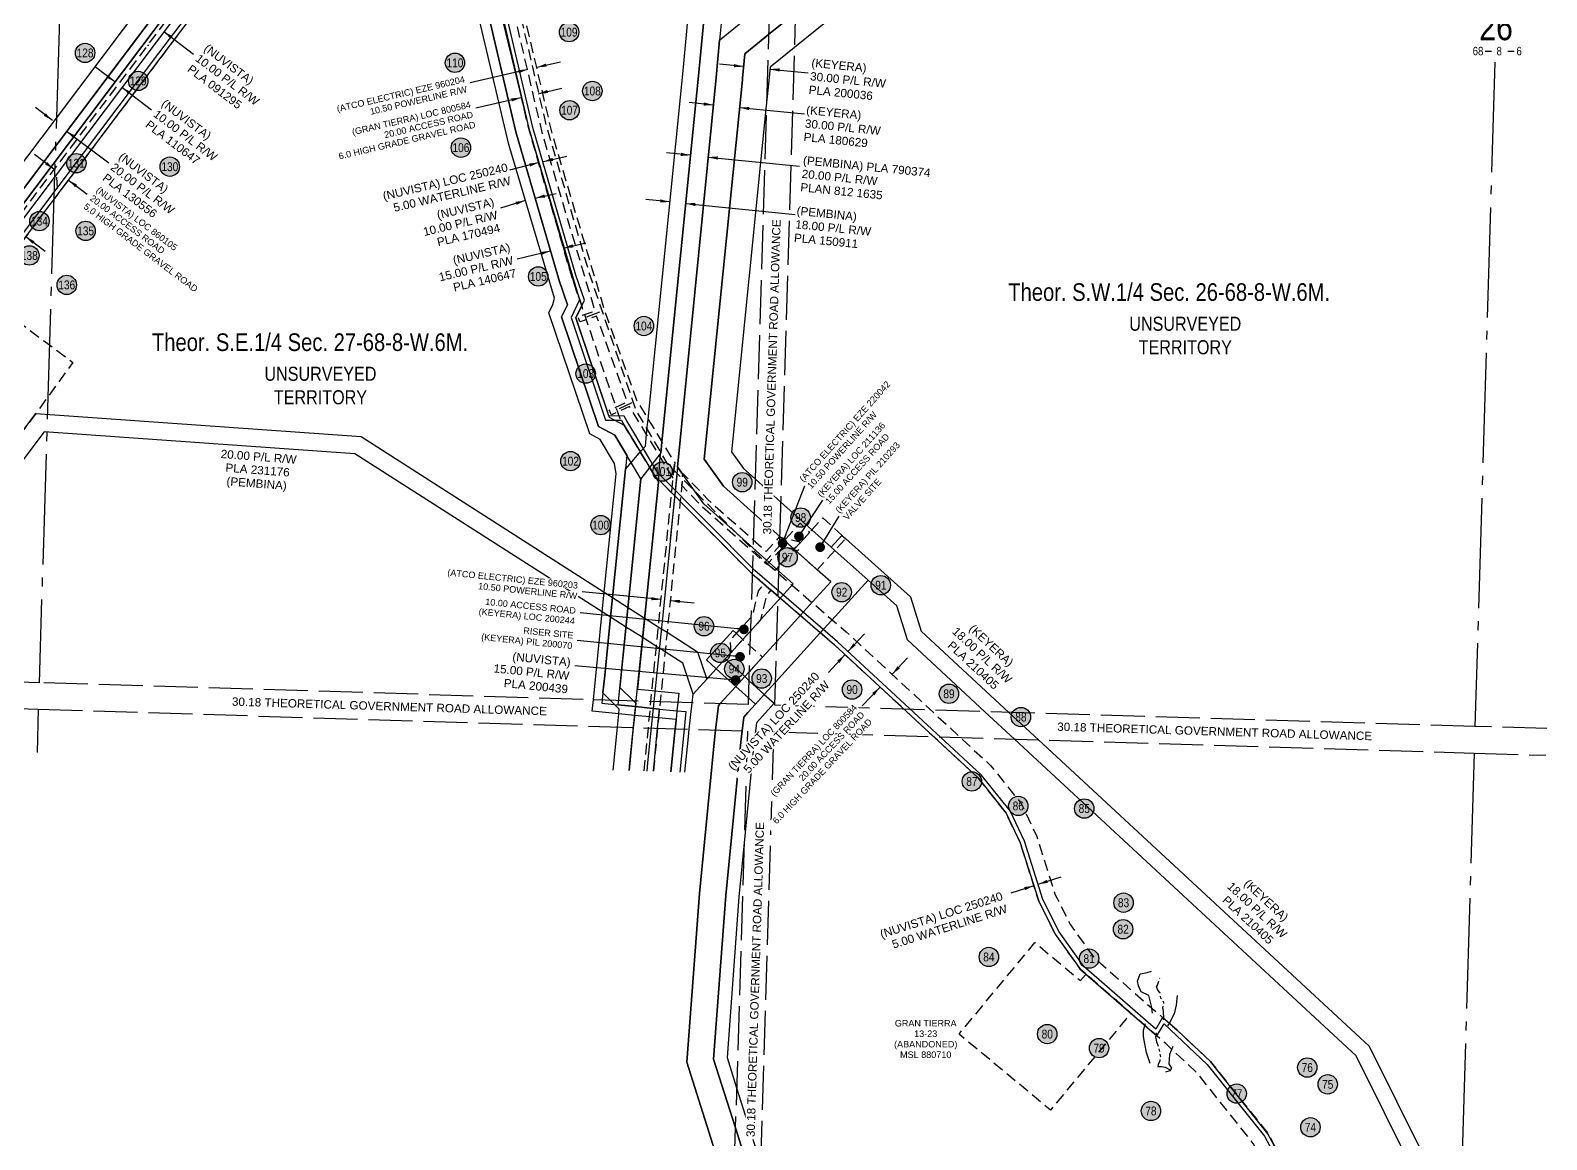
# Model space of a CAD drawing. Extents: x 360027 to 374524, y 6081760 to 6090901.
# Drawn here: x 363315 to 365036, y 6086226 to 6087485 of the extents above; entities that cross this region are included whole.
import ezdxf
from ezdxf.enums import TextEntityAlignment as Align

# ---------------------------------------------------------------- set-up
doc = ezdxf.new("R2010")
doc.units = 0
doc.header["$LTSCALE"] = 5
for name, pattern in [('foc-ACCESSROAD', [3.75, 2.5, -1.25]), ('foc-FLOWLINE', [3.75, 2.5, -1.25]), ('foc-QUARTERLINE', [33, 25, -3, 2, -3]), ('foc-TOPO-ephemeral', [6.25, 3.125, -0.625, 0.625, -0.625, 0.625, -0.625]), ('foc-UNSURVEYED', [12.5, 10, -2.5])]:
    doc.linetypes.add(name, pattern=pattern)
for name, color, linetype in [('10', 1, 'Continuous'), ('9', 3, 'Continuous'), ('AS-UNDERLAY-H', 141, 'Continuous'), ('C-AR', 13, 'foc-ACCESSROAD'), ('C-EZE', 13, 'foc-FLOWLINE'), ('C-RW', 13, 'Continuous'), ('C-SYMBOL', 7, 'Continuous'), ('C-WS', 13, 'foc-ACCESSROAD'), ('CG-NOTES', 7, 'Continuous'), ('CORRIDOR-ID', 7, 'Continuous'), ('L-QSEC', 8, 'foc-QUARTERLINE'), ('L-SECLBL', 7, 'Continuous'), ('L-UNS-T', 3, 'Continuous'), ('L-USEC', 7, 'foc-UNSURVEYED'), ('P-PROPOSED', 10, 'Continuous'), ('POWERLINE', 10, 'POWER1'), ('T-DRAW', 143, 'foc-TOPO-ephemeral'), ('T-SLOPE', 48, 'Continuous'), ('TOPO', 63, 'Continuous')]:
    doc.layers.add(name, color=color, linetype=linetype)
for name, color, linetype, lineweight in [('C-AR-T', 13, 'Continuous', 9), ('C-RW-T', 13, 'Continuous', 9), ('C-WS-T', 13, 'Continuous', 9)]:
    doc.layers.add(name, color=color, linetype=linetype, lineweight=lineweight)
doc.styles.add('175L', font='ARIALN.TTF', dxfattribs={"height": 20})
doc.styles.add('80L', font='ARIALN.TTF', dxfattribs={"height": 10})
doc.styles.add('A60', font='arial.ttf', dxfattribs={"height": 7.35})
doc.styles.add('A80', font='arial.ttf', dxfattribs={"height": 9.5})
doc.styles.add('Linetype', font='ARIALN.TTF')
doc.styles.add('SIMPLEX', font='ARIALN.TTF')
doc.styles.get("Standard").update_dxf_attribs({"font": 'ARIALN.TTF'})
doc.linetypes.add('POWER1', pattern='A,1.25,["P",Linetype,S=0.15,R=0,X=0.15,Y=-0.075],-0.4', length=1.65)
doc.dimstyles.get("Standard").update_dxf_attribs({"dimtxt": 0.18, "dimasz": 0.18, "dimexe": 0.18, "dimexo": 0.0625, "dimgap": 0.09, "dimtad": 0, "dimtih": 1, "dimtoh": 1, "dimdec": 4, "dimzin": 0, "dimdsep": 46, "dimtxsty": 'Standard', "dimcen": 0.09, "dimadec": 0, "dimazin": 0, "dimtfac": 1, "dimtdec": 4, "dimtofl": 0, "dimtmove": 0, "dimatfit": 3, "dimfxl": 1, "dimtolj": 1, "dimtzin": 0, "dimarcsym": 0})

# ---------------------------------------------------------------- blocks, each defined once
blk = doc.blocks.new('L-SECLBL')
at = {"layer": '9', "color": 7}
for p, q in [((-5.1, -27.8), (-12.3, -27.8)), ((20.7, -27.8), (13.5, -27.8))]:
    blk.add_line(p, q, dxfattribs=at)
at = {"layer": '10', "color": 2, "style": 'SIMPLEX'}
blk.add_attdef('SEC', text='', height=30, dxfattribs=at).set_placement((0, 0), align=Align.MIDDLE)
at = {"layer": '10', "color": 5, "style": '80L'}
blk.add_attdef('TWP', text='', height=9.5, dxfattribs=at).set_placement((-14.4, -27.4), align=Align.MIDDLE_RIGHT)
blk.add_attdef('RGE', text='', height=9.5, dxfattribs=at).set_placement((3.6, -27.4), align=Align.MIDDLE_CENTER)
blk.add_attdef('MER', text='', height=9.5, dxfattribs=at).set_placement((23.2, -27.4), align=Align.MIDDLE_LEFT)
blk = doc.blocks.new('*U418')
at = {"layer": 'AS-UNDERLAY-H'}
h = blk.add_hatch(color=256, dxfattribs=at)
h.dxf.hatch_style = 1
edge = h.paths.add_edge_path()
edge.add_arc((0, 0), 11, 0, 360)
at = {"layer": 'CG-NOTES', "color": 182}
blk.add_circle((0, 0), 11, dxfattribs=at)
at = {"color": 182, "style": '80L'}
blk.add_attdef('#', text='', height=10, dxfattribs=at).set_placement((0, 0), align=Align.MIDDLE_CENTER)

msp = doc.modelspace()

# ---------------------------------------------------------------- linework, layer by layer
at = {"layer": 'C-AR', "flags": 128}
for points in [[(361402.3, 6086870.3), (361321.1, 6086862.4), (361209.9, 6087019), (361219.6, 6087031.3), (361324.9, 6086882.8), (362106, 6086959.4), (362566.5, 6087001.4), (362591.3, 6087003.7), (363135.4, 6087053.4), (363135.4, 6087053.4), (363448.2, 6087468.4), (363448.2, 6087468.4), (363496.4, 6087532.2), (363589.7, 6087655.9), (363589.7, 6087655.9), (363660, 6087747.2), (363714.4, 6087820), (363743.5, 6087862.5), (363752, 6087874.8), (363756.6, 6087881.6), (363766.5, 6087860.7), (363730.7, 6087808.4), (363675.9, 6087735.1), (363605.6, 6087643.8), (363605.6, 6087643.8), (363576.3, 6087604.9), (363512.3, 6087520.2), (363464.2, 6087456.3), (363146, 6087034.3), (363146, 6087034.3), (363146, 6087034.3), (362107.9, 6086939.5), (361402.3, 6086870.3)], [(364023.1, 6086979.8), (363988.8, 6087036.9), (363983.7, 6087045.3), (363940.5, 6087172.4), (363929.2, 6087205.6), (363880.4, 6087373.7), (363821.4, 6087625.9), (363766.5, 6087860.7), (363787, 6087861.2), (363899.9, 6087378.2), (363948.4, 6087211.1), (364002, 6087053.8), (364037.3, 6086993.9), (364039, 6086992.1), (364147.2, 6086883.1), (364240.8, 6086802.3), (364405.2, 6086650.3), (364439.6, 6086607.3), (364457.2, 6086570.1), (364478.2, 6086504), (364495.4, 6086469.6), (364521.9, 6086432.8), (364616.6, 6086350.1), (364654.3, 6086314.7), (364719.2, 6086233.4), (364737.5, 6086199.7), (364744, 6086158.9), (364661.1, 6085751.7), (364661.1, 6085751.7), (364672.8, 6085634.3), (364672.8, 6085634.3), (364652.7, 6085634.9), (364640.9, 6085752.7), (364723.7, 6086159.3), (364718.3, 6086193.2), (364703, 6086221.7), (364639.6, 6086301.2), (364603.2, 6086335.3), (364507, 6086419.2), (364478.2, 6086459.2), (364459.6, 6086496.5), (364438.5, 6086562.8), (364422.5, 6086596.6), (364390.6, 6086636.6), (364227.5, 6086787.4), (364133.6, 6086868.4)], [(364164.5, 6086877), (364160, 6086872), (364148.7, 6086881.8), (364165.2, 6086900), (364170.6, 6086905.9), (364188.4, 6086925.5), (364199.5, 6086915.4), (364181.7, 6086896), (364164.5, 6086877)], [(364123.5, 6086793.8), (364110.1, 6086779), (364109.4, 6086793.1), (364132.5, 6086818.6), (364134.6, 6086820.8), (364141.3, 6086849), (364147.8, 6086856.1), (364155.4, 6086849.6), (364150.5, 6086844.2), (364143.7, 6086816.1), (364132.1, 6086803.2), (364123.5, 6086793.8)]]:
    msp.add_lwpolyline(points, close=True, dxfattribs=at)
at = {"layer": 'C-EZE', "flags": 128}
for points in [[(362624.3, 6089973.7), (362661.1, 6089688.9), (362737.6, 6089513.4), (362905.2, 6089329.9), (363038.1, 6089277.8), (363196.6, 6089141.7), (363230.7, 6088992.4), (363384.2, 6088692.6), (363477.6, 6088510.3), (363549.7, 6088425), (363596.7, 6088345.7), (363745.2, 6088066.1), (363754.6, 6087954.7), (363754.6, 6087954.7), (363754.6, 6087954.7), (363754.6, 6087954.7), (363778.8, 6087894.4), (363781.2, 6087888.4), (363789.6, 6087867.5), (363791.1, 6087860.7), (363792.4, 6087855), (363792.6, 6087854.4), (363870.4, 6087522.5), (363906.6, 6087368.2), (363966.4, 6087167), (364002.8, 6087065.2), (364016, 6087043.6), (364031.5, 6087018.1), (364046.1, 6086994), (364045.2, 6086984.9), (364044.4, 6086976.7), (364029.7, 6087000.8), (364028.2, 6087003.3), (364014.2, 6087026.3), (363994.8, 6087058.1), (363981.3, 6087051.7), (363974.4, 6087048.5), (363971.8, 6087053.9), (363978.7, 6087057.1), (363992.3, 6087063.5), (363957.5, 6087160.8), (363943.3, 6087155.9), (363938.3, 6087154.1), (363936.4, 6087159.8), (363941.3, 6087161.8), (363955.6, 6087166.5), (363896.5, 6087365.6), (363859.6, 6087522.9), (363780.6, 6087861.9), (363771.9, 6087883.3), (363765.9, 6087898.4), (363745.4, 6087949.4), (363745.4, 6087949.4), (363723, 6087944.1), (363721.6, 6087949.9), (363744, 6087955.2), (363735, 6088063.1), (363587.5, 6088340.5), (363541.1, 6088418.9), (363470.7, 6088502.1), (363453.6, 6088490.7), (363450.3, 6088495.7), (363467.4, 6088507.1), (363374.8, 6088687.8), (363222.1, 6088986.1), (363200, 6088978.3), (363198, 6088983.9), (363220.1, 6088991.7), (363187.2, 6089136), (363032.6, 6089268.6), (362901.7, 6089319.9), (362887.3, 6089303.1), (362882.7, 6089307), (362896.8, 6089323.4), (362730.7, 6089505.4), (362710.1, 6089492.2), (362706.9, 6089497.2), (362727.5, 6089510.4), (362652.2, 6089683.2), (362632.3, 6089676.3), (362630.3, 6089681.9), (362650.5, 6089688.9), (362614.2, 6089970.3), (362614.2, 6089970.3), (362587.8, 6089969.7), (362587.6, 6089975.7), (362613.9, 6089976.3), (362613.9, 6089976.4), (362624.4, 6089976.1), (362624.3, 6089973.7)], [(364135.2, 6086906.8), (364150.1, 6086893.5), (364165.2, 6086910.1), (364165.5, 6086910.2), (364166.2, 6086909.8), (364172.7, 6086908.3), (364188.2, 6086904.6), (364187.8, 6086902.6), (364185.8, 6086894.4), (364182.7, 6086895.1), (364181.3, 6086895.4), (364168.8, 6086898.4), (364165, 6086894.3), (364153.2, 6086881.3), (364150.9, 6086878.7), (364134.8, 6086893.1), (364076.6, 6086945), (364054.1, 6086968.5), (364054.6, 6086973.1), (364055.4, 6086980.9), (364055.5, 6086982.2), (364083.9, 6086952.5), (364135.2, 6086906.8)]]:
    msp.add_lwpolyline(points, close=True, dxfattribs=at)
msp.add_lwpolyline([(364011.4, 6086644.4), (364016.2, 6086693.2), (364017.4, 6086705.8), (364018.4, 6086715.8), (364019.1, 6086723.3), (364020.4, 6086735.7), (364025.3, 6086785.8), (364027.5, 6086808.1), (364030.4, 6086837.5), (364042.4, 6086957), (364044.4, 6086976.7), (364045.2, 6086984.9), (364046.1, 6086994), (364048.7, 6086990), (364055.4, 6086980.9), (364054.6, 6086973.1), (364052, 6086946.9), (364040.9, 6086836.4), (364037.4, 6086801.8), (364035.2, 6086779.5), (364030.8, 6086734.6), (364029.7, 6086722.9), (364028.8, 6086714.7), (364027.9, 6086704.8), (364027.4, 6086699.8), (364026.7, 6086692.9), (364021.9, 6086644.1)], dxfattribs=at)
at = {"layer": 'C-RW', "flags": 128}
for points in [[(363994.3, 6086644.9), (363995.3, 6086654.2), (364014.5, 6086841.9), (364027.6, 6086972.3), (364029.7, 6087000.8), (364030.2, 6087005.6), (364030.6, 6087009), (364031.5, 6087018.1), (364073.2, 6087433.6), (364080.9, 6087516.1), (364107.3, 6087798), (364109.2, 6087817.9), (364109.3, 6087819.6), (364109.8, 6087824.5), (364109.9, 6087825.7), (364110.3, 6087830.1), (364111.7, 6087844.6), (364111.8, 6087845.7), (364119.2, 6087924.5), (364176.6, 6088273.4), (364183.9, 6088317.7)], [(364204.1, 6088317), (364172.1, 6088122.7), (364169.2, 6088105.4), (364158.6, 6088040.8), (364139, 6087922), (364131.7, 6087843.5), (364131.6, 6087842.4), (364130.2, 6087827.9), (364129.8, 6087823.5), (364129.7, 6087822.2), (364129.2, 6087817.4), (364101, 6087515.5), (364097.1, 6087474), (364093.1, 6087431.7), (364047.5, 6086970.3), (364034.4, 6086839.9), (364015.3, 6086653.5), (364014.4, 6086644.3)], [(362284.1, 6086980.6), (362566, 6087006.4), (362745.2, 6087022.7), (363122.7, 6087057.2), (363138.7, 6087066.1), (363501.4, 6087547.1), (363501.2, 6087630.4), (363501.2, 6087639.3), (363516.2, 6087639.5), (363516.3, 6087550.4), (363145.4, 6087058.4), (363125.7, 6087047.4), (362300.7, 6086972.1)], [(362833.1, 6086680.4), (363075.6, 6086997.6), (363130.7, 6087072.1), (363503.3, 6087566.2), (363516.1, 6087599.7), (363527.5, 6087629.7), (363536.8, 6087626.2), (363516, 6087570.6), (363512.9, 6087562.4), (363501.4, 6087547.1), (363138.7, 6087066.1), (363113.2, 6087032.1), (363093.5, 6087007.6), (363097.6, 6087004.7), (363077.8, 6086979.2), (362907, 6086757.4), (362884.3, 6086727.9), (362847.4, 6086679.9)], [(364041.9, 6086643.5), (364046.7, 6086692.2), (364047.3, 6086697.9), (364047.8, 6086702.8), (364027.9, 6086704.8), (364020.4, 6086705.5), (364017.4, 6086705.8), (364000.5, 6086707.5), (363982.7, 6086709.3), (363952.5, 6086712.3), (363953.8, 6086725.3), (363963.9, 6086825.1), (363966.1, 6086847.4), (363979.6, 6086981.5), (363977.8, 6086993.5), (363961.4, 6087020.8), (363949.9, 6087026.9), (363903.3, 6087164.5), (363907.9, 6087173.7), (363909.6, 6087181), (363857.8, 6087355.3), (363818.2, 6087524.1)], [(363829.9, 6087523.8), (363865.9, 6087369.9), (363914.9, 6087201.1), (363924.3, 6087173.4), (363917.7, 6087159.9), (363959.5, 6087035.5), (363978.1, 6087025.7), (363991.8, 6087002.8), (363990.2, 6086987.1), (363975.5, 6086841.4), (363973.3, 6086819.1), (363966.6, 6086752.8), (363964.7, 6086733), (363963.9, 6086725), (363963.5, 6086721.2), (363966.9, 6086720.9), (363977.9, 6086719.8), (363981.4, 6086719.4), (364001.5, 6086717.5), (364018.4, 6086715.8), (364021.4, 6086715.5), (364028.8, 6086714.7), (364048.7, 6086712.8), (364058.7, 6086711.8), (364056.7, 6086691.9), (364051.9, 6086643.2)], [(364021.9, 6086644.1), (364026.7, 6086692.9), (364027.4, 6086699.8), (364027.9, 6086704.8), (364028.8, 6086714.7), (364021.4, 6086715.5), (364018.4, 6086715.8), (364001.5, 6086717.5), (363982.1, 6086719.4), (363994.6, 6086843.9), (364007.8, 6086976), (363978.1, 6087025.7), (363959.5, 6087035.5), (363917.7, 6087159.9), (363924.3, 6087173.4), (363914.9, 6087201.1), (363865.9, 6087369.9), (363829.9, 6087523.8)], [(363844, 6087523.3), (363880.4, 6087373.7), (363929.2, 6087205.6), (363940.5, 6087172.4), (363933.8, 6087158.8), (363971.8, 6087046), (363988.8, 6087036.9), (364027.6, 6086972.3), (364014.5, 6086841.9), (364004, 6086737.3), (364020.4, 6086735.7), (364023.4, 6086735.4), (364030.8, 6086734.6), (364050.7, 6086732.7), (364049.7, 6086722.3), (364048.7, 6086712.8), (364047.8, 6086702.8), (364047.3, 6086697.9), (364046.7, 6086692.2), (364041.9, 6086643.5)], [(363976.4, 6086645.5), (363981.2, 6086694.2), (363982.7, 6086709.3), (363983.2, 6086714.5), (363977.9, 6086719.8), (363973, 6086724.7), (363964.7, 6086733), (363966.6, 6086752.8), (363973.3, 6086819.1), (363975.5, 6086841.4), (363990.2, 6086987.1), (363995.5, 6086993.2), (364005.8, 6087005), (364008, 6087007.6), (364012.9, 6087013.1), (364014.2, 6087026.3), (364015, 6087034.5), (364016, 6087043.6), (364055.3, 6087435.4), (364062.9, 6087516.6)], [(364080.9, 6087516.1), (364073.2, 6087433.6), (364031.5, 6087018.1), (364030.6, 6087009), (364030.2, 6087005.6), (364007.8, 6086976), (363994.6, 6086843.9), (363984, 6086739.1), (363999.3, 6086723.9), (364001.9, 6086721.3), (364001.5, 6086717.5), (364000.5, 6086707.5), (364000, 6086702.5), (363999.1, 6086693.7), (363994.3, 6086644.9)], [(364057.6, 6086643), (364061.6, 6086683.3), (364062.5, 6086691.8), (364065.9, 6086721.8), (364067.1, 6086731.6), (364082.5, 6086748.6), (364093.3, 6086760.5), (364103.4, 6086771.6), (364110.1, 6086779), (364123.5, 6086793.8), (364132.1, 6086803.2), (364143.7, 6086816.1), (364163.3, 6086837.7), (364167.2, 6086841.9), (364180.6, 6086856.8), (364164.3, 6086871.3), (364134.9, 6086897.6), (364079, 6086947.5), (364055.4, 6086980.9), (364049.3, 6086989.2), (364093.1, 6087431.7), (364097.1, 6087474), (364129.7, 6087500.3)], [(364112.2, 6086148.6), (364060, 6086313.8), (364074.2, 6086505.5), (364091.4, 6086680.1), (364092.6, 6086690.8), (364095.8, 6086718.6), (364097.8, 6086720.9), (364115.5, 6086740.3), (364125.6, 6086751.5), (364130.7, 6086757), (364145.7, 6086773.7), (364161.9, 6086791.4), (364189.1, 6086821.4), (364202.5, 6086836.2), (364223.2, 6086858.9), (364207.8, 6086872.6), (364182.7, 6086895.1), (364181.7, 6086896), (364170.6, 6086905.9), (364166.2, 6086909.8), (364165.5, 6086910.5), (364136.1, 6086936.7), (364101.6, 6086967.6), (364079.7, 6086998.4), (364123, 6087428.8), (364123.2, 6087430.8), (364125.8, 6087458.5), (364152.6, 6087480.2), (364183.5, 6087505.2)], [(364183.5, 6087505.2), (364152.6, 6087480.2), (364125.8, 6087458.5), (364123.2, 6087430.8), (364123, 6087428.8), (364079.7, 6086998.4), (364101.6, 6086967.6), (364136.1, 6086936.7), (364165.5, 6086910.5), (364223.2, 6086858.9), (364202.5, 6086836.2), (364189.1, 6086821.4), (364161.9, 6086791.4), (364145.7, 6086773.7), (364130.7, 6086757), (364125.6, 6086751.5), (364115.5, 6086740.3), (364097.8, 6086720.9), (364095.8, 6086718.6), (364092.6, 6086690.8), (364091.4, 6086680.1), (364074.2, 6086505.5), (364060, 6086313.8), (364112.2, 6086148.6)], [(364238.8, 6087511.3), (364182.3, 6087465.6), (364154.4, 6087443.1), (364153, 6087427.9), (364150.1, 6087399.4), (364110.7, 6087006.6), (364124.1, 6086987.7), (364137.3, 6086975.9), (364166.7, 6086949.6), (364201.9, 6086918.1), (364223.9, 6086898.5), (364228, 6086894.8), (364265.7, 6086861.1), (364224.4, 6086815.6), (364210.9, 6086800.8), (364160.5, 6086745.3), (364147.8, 6086731.3), (364137.7, 6086720.2), (364129.3, 6086710.9), (364124.5, 6086705.6), (364122.7, 6086689.9), (364121.2, 6086677), (364104.1, 6086502.9), (364090.3, 6086317.3), (364115, 6086239.3), (364142.5, 6086152.2)], [(363254.8, 6086962.7), (363320.7, 6087050.1), (363690.1, 6087024.1), (363966.1, 6086847.4), (363975.5, 6086841.3), (363992.5, 6086830.5), (364011.4, 6086818.4), (364027.5, 6086808.1), (364030.3, 6086806.3), (364037.4, 6086801.8), (364072.1, 6086779.7), (364082.5, 6086748.6), (364067.1, 6086731.6), (364055.3, 6086766.6), (364035.2, 6086779.5), (364028.1, 6086784), (364025.3, 6086785.8), (364009.2, 6086796.1), (363990.3, 6086808.2), (363973.3, 6086819.1), (363963.9, 6086825.1), (363683.1, 6087004.5), (363330.2, 6087029.4), (363258.8, 6086934.7)], [(365019.9, 6086160.2), (364939.1, 6086178.9), (364884.3, 6086191.6), (364820, 6086320.9), (364431.8, 6086680.5), (364398.2, 6086711.7), (364310.4, 6086793.1), (364298.3, 6086832), (364265.7, 6086861.1), (364228, 6086894.8), (364223.9, 6086898.5), (364236, 6086911.8), (364240.1, 6086908.1), (364314, 6086842.1), (364326.1, 6086803.1), (364425.5, 6086710.9), (364459.2, 6086679.7), (364834.5, 6086331.9), (364896.5, 6086207.2), (364939.6, 6086197.2), (365020.4, 6086178.6)], [(364142.5, 6086152.2), (364115, 6086239.3), (364090.3, 6086317.3), (364104.1, 6086502.9), (364121.2, 6086677), (364122.7, 6086689.9), (364124.5, 6086705.6), (364129.3, 6086710.9), (364137.7, 6086720.2), (364129.8, 6086727.4), (364115.5, 6086740.3), (364093.3, 6086760.5), (364082.2, 6086770.6), (364112.4, 6086803.9), (364116.1, 6086800.5), (364123.5, 6086793.8), (364110.1, 6086779), (364103.4, 6086771.6), (364125.6, 6086751.5), (364130.4, 6086747.1), (364147.8, 6086731.3), (364158.9, 6086721.2), (364138.8, 6086699.1), (364137.7, 6086689.5), (364136.1, 6086675.4), (364124.7, 6086559), (364119, 6086501.6), (364105.5, 6086319.1), (364116.3, 6086284.7), (364143.9, 6086197.6)]]:
    msp.add_lwpolyline(points, dxfattribs=at)
msp.add_lwpolyline([(363132.7, 6087074.8), (363114.9, 6087064.9), (363110.1, 6087056.1), (362745.2, 6087022.7), (362566, 6087006.4), (362566, 6087006.4), (362564.2, 6087026.3), (363097.7, 6087075), (363098.3, 6087076.3), (363100.1, 6087079.6), (363122.5, 6087092), (363125, 6087095.3), (363134, 6087107.3), (363146.3, 6087123.5), (363344.1, 6087385.5), (363445.8, 6087520.3), (363457.1, 6087535.2), (363481, 6087566.9), (363481.2, 6087639.4), (363495.9, 6087639.4), (363501.2, 6087639.3), (363501.2, 6087630.4), (363501.3, 6087563.6)], close=True, dxfattribs=at)
at = {"layer": 'C-WS', "flags": 128}
for points in [[(363320.7, 6087050.1), (363254.8, 6086962.7), (363170.3, 6087026.4), (363151.6, 6087041.7), (363260, 6087185.4), (363336.2, 6087128), (363362.6, 6087108.1), (363320.7, 6087050.1)], [(364228, 6086894.8), (364207.8, 6086872.6), (364181.7, 6086896), (364199.5, 6086915.4), (364201.9, 6086918.1), (364214.2, 6086931.6), (364236, 6086911.9), (364240.1, 6086908.1), (364228, 6086894.8)], [(364130.7, 6086757), (364125.6, 6086751.5), (364103.4, 6086771.6), (364110.1, 6086779), (364123.5, 6086793.8), (364131.6, 6086786.5), (364145.7, 6086773.7), (364130.7, 6086757)], [(364513.1, 6086413.8), (364564, 6086369.4), (364559, 6086363.3), (364472.7, 6086259.5), (364368.9, 6086345.7), (364455.1, 6086449.6), (364507, 6086406.4), (364513.1, 6086413.8)]]:
    msp.add_lwpolyline(points, close=True, dxfattribs=at)
at = {"layer": 'L-QSEC'}
for p, q in [((363347.5, 6087498.6), (363324.5, 6086744.6)), ((364977.4, 6087449), (364954.6, 6086695)), ((363323.6, 6086714.5), (363322.1, 6086665.4)), ((364953.7, 6086664.8), (364930.4, 6085890.7))]:
    msp.add_line(p, q, dxfattribs=at)
at = {"layer": 'L-USEC'}
for p, q in [((364153.6, 6087513.8), (364129.5, 6086719.9)), ((364159.7, 6086719), (364183.8, 6087512.9)), ((363324.5, 6086744.6), (362529.5, 6086769)), ((364129.5, 6086719.9), (363324.5, 6086744.6)), ((362528.6, 6086738.9), (363323.6, 6086714.5)), ((363323.6, 6086714.5), (364128.6, 6086689.7)), ((364954.6, 6086695), (364159.7, 6086719)), ((365036.1, 6086692.5), (364954.6, 6086695)), ((364128.6, 6086689.7), (364104.2, 6085885.7)), ((364134.4, 6085884.8), (364158.8, 6086688.8)), ((364158.8, 6086688.8), (364953.7, 6086664.8)), ((364953.7, 6086664.8), (365035.2, 6086662.3))]:
    msp.add_line(p, q, dxfattribs=at)
at = {"layer": 'P-PROPOSED', "flags": 128}
for points in [[(363592.9, 6088331), (363735.2, 6088063.1), (363744.5, 6087952.3), (363782.8, 6087856.9), (363784.4, 6087850.1), (363768.6, 6087851.8), (363769.7, 6087847.1), (363753.3, 6087850.2), (363726.6, 6087811.3), (363671.9, 6087738.1), (363601.6, 6087646.8), (363508.3, 6087523.2), (363460.2, 6087459.3), (363143.3, 6087039), (362596.3, 6086989.1), (362552.4, 6086995.6), (362426.4, 6086985.3), (362330.4, 6086975.7)], [(364737.5, 6086199.7), (364719.7, 6086232.7), (364654.3, 6086314.7), (364616.6, 6086350.1), (364600.1, 6086364.5), (364592.4, 6086351.4), (364510.7, 6086422.6), (364482.5, 6086461.8), (364464.2, 6086498.4), (364443.2, 6086564.6), (364426.8, 6086599.3), (364394.2, 6086640), (364230.8, 6086791.1), (364137, 6086872.1), (364027.1, 6086982.9), (363997.3, 6087032.4), (363991.8, 6087041.7), (363988.9, 6087047.3), (363971.3, 6087047.5), (363933.8, 6087158.8), (363943.6, 6087178.7), (363934, 6087207.1), (363885.2, 6087374.9), (363775.1, 6087846.1)], [(363771, 6087841.8), (363880.4, 6087373.7), (363938.2, 6087179.1), (363928.5, 6087159.1), (363967.7, 6087042.5), (363985.8, 6087042.4), (363987.4, 6087039.3), (363988.8, 6087036.9), (363993.8, 6087028.6), (364023.1, 6086979.8), (364133.6, 6086868.4), (364227.5, 6086787.4), (364390.6, 6086636.6), (364422.5, 6086596.6), (364438.5, 6086562.8), (364459.6, 6086496.5), (364478.2, 6086459.2), (364507, 6086419.2), (364593.6, 6086343.6), (364601.7, 6086357.3), (364650.7, 6086311.3), (364715.6, 6086230), (364732.7, 6086198)], [(363146, 6087034.3), (363464.2, 6087456.3), (363512.3, 6087520.2)]]:
    msp.add_lwpolyline(points, dxfattribs=at)
at = {"layer": 'POWERLINE'}
for p, q in [((363946.4, 6087159.9), (363961.2, 6087165.4)), ((363983.4, 6087055.9), (363998, 6087062.7))]:
    msp.add_line(p, q, dxfattribs=at)
at = {"layer": 'POWERLINE', "ltscale": 0.75}
msp.add_line((364041.5, 6086907.5), (364048.8, 6086979.4), dxfattribs=at)
at = {"layer": 'T-DRAW', "flags": 128}
for points in [[(364601.2, 6086361.9), (364601.3, 6086363), (364601.2, 6086371.6), (364600.4, 6086375.7), (364601.6, 6086381.6), (364598.2, 6086386.7), (364596.9, 6086393.1), (364594.7, 6086395.7), (364593.2, 6086399.5), (364594.3, 6086401.4), (364596.8, 6086409.4)], [(364592.8, 6086347.1), (364591.8, 6086342.8), (364593.3, 6086336.9), (364595.6, 6086330.4), (364596.5, 6086325.4), (364597.5, 6086320.1), (364596.8, 6086315.5), (364595.2, 6086311.2), (364594.8, 6086308.6)], [(364608.1, 6086305.3), (364603.5, 6086307.9), (364598.7, 6086308.5), (364594.8, 6086308.6)]]:
    msp.add_lwpolyline(points, dxfattribs=at)
at = {"layer": 'T-SLOPE'}
for points in [[(364588.5, 6086369.5), (364587.5, 6086377.5), (364584.6, 6086389.6), (364575.7, 6086393.6), (364572.7, 6086400.4), (364571.7, 6086406), (364574.5, 6086414.1), (364582.7, 6086415.6), (364587.5, 6086417.2)], [(364616.4, 6086389.5), (364615.5, 6086378.6), (364613, 6086368.9), (364608, 6086358.7), (364605.5, 6086355)], [(364585.9, 6086312.3), (364581.9, 6086324.8), (364579.9, 6086334.8), (364578.5, 6086342.9), (364578.2, 6086350.3), (364580.5, 6086357.6)], [(364611.7, 6086331.6), (364607.8, 6086322.6), (364607.2, 6086312.1), (364610.3, 6086307), (364608.1, 6086304.2), (364603.3, 6086302.5)]]:
    msp.add_lwpolyline(points, dxfattribs=at)
at = {"layer": 'TOPO'}
msp.add_line((363345.2, 6087305.5), (363344.8, 6087318.5), dxfattribs=at)

# ---------------------------------------------------------------- block references
at = {"layer": 'CG-NOTES', "xscale": 1.000381145216327, "yscale": 1.000381145216327, "zscale": 1.000381145216327}
for p, values in [((363926.2, 6087483), {'#': '109'}), ((363376.7, 6087459.4), {'#': '128'}), ((363796.6, 6087448.2), {'#': '110'}), ((363437, 6087427.6), {'#': '129'}), ((363952.6, 6087416.2), {'#': '108'}), ((363926.7, 6087394.4), {'#': '107'}), ((363366.8, 6087334.2), {'#': '131'}), ((363472.9, 6087330.3), {'#': '130'}), ((363324.9, 6087268.5), {'#': '134'}), ((363377.3, 6087257.4), {'#': '135'}), ((363313.4, 6087229.5), {'#': '138'}), ((363355.9, 6087196.1), {'#': '136'}), ((363891.2, 6087205.7), {'#': '105'}), ((364011.1, 6087149.5), {'#': '104'}), ((363945, 6087095.4), {'#': '103'}), ((363927.8, 6086996.1), {'#': '102'}), ((364032.3, 6086984.3), {'#': '101'}), ((364122.8, 6086972.2), {'#': '99'}), ((363962, 6086923.5), {'#': '100'}), ((364189.1, 6086932.1), {'#': '98'}), ((364174.2, 6086887), {'#': '97'}), ((364280.1, 6086855.3), {'#': '91'}), ((364235.7, 6086847.3), {'#': '92'}), ((364079.4, 6086808.7), {'#': '96'}), ((364439.2, 6086705.6), {'#': '88'}), ((364383.5, 6086632.5), {'#': '87'}), ((364436.2, 6086604.7), {'#': '86'}), ((364511.1, 6086601.8), {'#': '85'}), ((364555.7, 6086494.9), {'#': '83'}), ((364555.2, 6086464.8), {'#': '82'}), ((364516.6, 6086431.4), {'#': '81'}), ((364469.1, 6086345.8), {'#': '80'}), ((364527.9, 6086329.8), {'#': '79'}), ((364764.3, 6086307.8), {'#': '76'}), ((364787.5, 6086288.7), {'#': '75'}), ((364684.2, 6086278.2), {'#': '77'}), ((364586.8, 6086258.5), {'#': '78'}), ((364767.9, 6086240), {'#': '74'})]:
    msp.add_blockref('*U418', p, dxfattribs=at).add_auto_attribs(values)
at = {"layer": 'L-SECLBL'}
msp.add_blockref('L-SECLBL', (364978.6, 6087488.9), dxfattribs=at).add_auto_attribs({'SEC': '26', 'TWP': '68', 'RGE': '8', 'MER': '6'})

# ---------------------------------------------------------------- texts
at = {"layer": 'C-AR-T', "style": 'A60'}
msp.add_text('6.0 HIGH GRADE GRAVEL ROAD', height=7.35, rotation=13.2025, dxfattribs=at).set_placement((363819.7, 6087378.3), align=Align.MIDDLE_RIGHT)
msp.add_text('5.0 HIGH GRADE GRAVEL ROAD', height=7.35, rotation=322.8256, dxfattribs=at).set_placement((363376.5, 6087286.5), align=Align.MIDDLE_LEFT)
at = {"layer": 'C-RW-T', "style": 'A80'}
for s, p in [('10.00 P/L R/W', (363503.9, 6087455)), ('PLA 091295', (363494.8, 6087443)), ('(NUVISTA)', (363465.3, 6087403.8)), ('PLA 110647', (363447.2, 6087379.9)), ('10.00 P/L R/W', (363456.2, 6087391.9)), ('(NUVISTA)', (363416.7, 6087343.4)), ('20.00 P/L R/W', (363407.6, 6087331.5)), ('PLA 130556', (363398.5, 6087319.5))]:
    msp.add_text(s, height=9.5, rotation=322.8256, dxfattribs=at).set_placement(p, align=Align.MIDDLE_LEFT)
for s, rotation, p in [('(KEYERA)', 354.293, (364201, 6087443.7)), ('30.00 P/L R/W', 354.293, (364199.5, 6087428.4)), ('PLA 200036', 354.293, (364197.9, 6087413.1)), ('(KEYERA)', 354.2928, (364195.1, 6087390.1)), ('30.00 P/L R/W', 354.2928, (364193.6, 6087374.8)), ('PLA 180629', 354.2928, (364192.1, 6087359.5)), ('20.00 P/L R/W', 354.2864, (364190, 6087317.7)), ('(PEMBINA) PLA 790374', 354.2864, (364191.5, 6087333)), ('PLAN 812 1635', 354.2864, (364188.4, 6087302.4)), ('(PEMBINA)', 354.2926, (364184.2, 6087275.7)), ('18.00 P/L R/W', 354.2926, (364182.7, 6087260.4)), ('PLA 150911', 354.2926, (364181.2, 6087245.1))]:
    msp.add_text(s, height=9.5, rotation=rotation, dxfattribs=at).set_placement(p)
for s, p in [('(NUVISTA)', (363859.1, 6087239)), ('15.00 P/L R/W', (363862.5, 6087224.4)), ('PLA 140647', (363865.9, 6087209.8))]:
    msp.add_text(s, height=9.5, rotation=13.2024, dxfattribs=at).set_placement(p, align=Align.MIDDLE_RIGHT)
for s, rotation, p in [('20.00 P/L R/W', 355.599, (363573.4, 6086996.4)), ('PLA 231176', 355.599, (363572.2, 6086981.3)), ('(PEMBINA)', 355.599, (363571.1, 6086966.1)), ('18.00 P/L R/W', 317.1805, (364392, 6086772.3)), ('(KEYERA)', 317.1805, (364402.3, 6086783.4)), ('(KEYERA)', 317.1805, (364714.5, 6086494.1)), ('PLA 210405', 317.1805, (364693.8, 6086471.8)), ('18.00 P/L R/W', 317.1805, (364704.2, 6086483))]:
    msp.add_text(s, height=9.5, rotation=rotation, dxfattribs=at).set_placement(p, align=Align.CENTER)
for s, p in [('(NUVISTA)', (363927.5, 6086763)), ('15.00 P/L R/W', (363926, 6086747.7)), ('PLA 200439', (363924.4, 6086732.4))]:
    msp.add_text(s, height=9.5, rotation=354.268, dxfattribs=at).set_placement(p, align=Align.RIGHT)
at = {"layer": 'C-SYMBOL', "color": 3, "style": '175L'}
for s, p in [('Theor. S.W.1/4 Sec. 26-68-8-W.6M.', (364607.5, 6087172)), ('Theor. S.E.1/4 Sec. 27-68-8-W.6M.', (363632.1, 6087115.1))]:
    msp.add_text(s, height=19.994, dxfattribs=at).set_placement(p, align=Align.BOTTOM_CENTER)
at = {"layer": 'C-WS-T', "style": 'A60'}
for s, p in [('(ATCO ELECTRIC) EZE 960204', (363807.6, 6087429.8)), ('10.50 POWERLINE R/W', (363810.3, 6087418.5)), ('(GRAN TIERRA) LOC 800584', (363814.3, 6087401.1)), ('20.00 ACCESS ROAD', (363817, 6087389.8))]:
    msp.add_text(s, height=7.35, rotation=13.2024, dxfattribs=at).set_placement(p, align=Align.MIDDLE_RIGHT)
for s, p in [('20.00 ACCESS ROAD', (363383.6, 6087295.9)), ('(NUVISTA) LOC 860105', (363390.6, 6087305.2))]:
    msp.add_text(s, height=7.35, rotation=322.8256, dxfattribs=at).set_placement(p, align=Align.MIDDLE_LEFT)
for s, rotation, p in [('(ATCO ELECTRIC) EZE 220042', 48.2696, (364192.4, 6086971.8)), ('10.50 POWERLINE R/W', 48.2696, (364201.2, 6086964)), ('(KEYERA) LOC 211136', 48.126, (364212.7, 6086954.5)), ('15.00 ACCESS ROAD', 48.126, (364221.6, 6086946.5)), ('(KEYERA) PIL 210293', 48.126, (364233.2, 6086936.4)), ('VALVE SITE', 48.126, (364242.1, 6086928.4))]:
    msp.add_text(s, height=7.35, rotation=rotation, dxfattribs=at).set_placement(p)
for s, p in [('(KEYERA) LOC 200244', (363932.3, 6086810.9)), ('10.00 ACCESS ROAD', (363933.5, 6086822.7)), ('(KEYERA) PIL 200070', (363929.5, 6086782.7)), ('RISER SITE', (363930.7, 6086794.6))]:
    msp.add_text(s, height=7.35, rotation=354.268, dxfattribs=at).set_placement(p, align=Align.RIGHT)
for s, p in [('GRAN TIERRA', (364331.1, 6086354.4)), ('13-23', (364331.1, 6086342.5)), ('(ABANDONED)', (364331.1, 6086330.6)), ('MSL 880710', (364331.1, 6086318.7))]:
    msp.add_text(s, height=7.35, dxfattribs=at).set_placement(p, align=Align.CENTER)
at = {"layer": 'CORRIDOR-ID', "style": 'A80'}
for rotation, p in [(358.2412, (363722.2, 6086717.8)), (358.2686, (364659.2, 6086689.4))]:
    msp.add_text('30.18 THEORETICAL GOVERNMENT ROAD ALLOWANCE', height=9.5, rotation=rotation, dxfattribs=at).set_placement(p, align=Align.MIDDLE_CENTER)
at = {"layer": 'L-UNS-T', "color": 3, "char_height": 15.995, "attachment_point": 5, "style": '80L'}
for insert in [(364625.8, 6087138.6), (363643.9, 6087081.8)]:
    msp.add_mtext_dynamic_manual_height_columns('UNSURVEYED TERRITORY', width=126.378, gutter_width=47.5, heights=[0], dxfattribs=dict(at, insert=insert))

# ---------------------------------------------------------------- leaders
at = {"layer": 'C-AR-T'}
for points, override in [([(363891.1, 6087413.1), (363917.9, 6087419.4)], {"dimasz": 11}), ([(363871.6, 6087408.6), (363820.5, 6087396.6)], {"dimasz": 11}), ([(363341.2, 6087327.6), (363319.3, 6087344.2)], {"dimasz": 11}), ([(363357.7, 6087315.1), (363379, 6087299)], {"dimasz": 11}), ([(364187.2, 6086910.7), (364214.4, 6086951.6)], {"dimasz": 11, "dimldrblk": 'Dot'}), ([(364124.7, 6086805.1), (363938.6, 6086823.8)], {"dimasz": 11, "dimgap": 5, "dimtad": 0, "dimldrblk": 'Dot'}), ([(364292.9, 6086754.1), (364310.5, 6086772.8)], {"dimasz": 11}), ([(364279.2, 6086739.6), (364259.1, 6086718.3)], {"dimasz": 11})]:
    msp.add_leader(points, dimstyle='Standard', override=override, dxfattribs=at)
at = {"layer": 'C-RW-T'}
for points, override in [([(363466.1, 6087483.6), (363499.9, 6087458)], {"dimasz": 11}), ([(363410.5, 6087426.5), (363388.6, 6087443.1)], {"dimasz": 11}), ([(364124.4, 6087443.9), (364097, 6087446.5)], {"dimasz": 11}), ([(364154.3, 6087441.1), (364197.7, 6087437)], {"dimasz": 11}), ([(363418.4, 6087420.5), (363452.2, 6087394.9)], {"dimasz": 11}), ([(363339.7, 6087382.8), (363320.3, 6087397.4)], {"dimasz": 11}), ([(364090, 6087400.3), (364062.6, 6087403.1)], {"dimasz": 11}), ([(364119.8, 6087397.3), (364193.3, 6087390.1)], {"dimasz": 11}), ([(363355.6, 6087370.7), (363403.6, 6087334.5)], {"dimasz": 11}), ([(364064.1, 6087343.2), (364036.8, 6087345.9)], {"dimasz": 11}), ([(363892.1, 6087335), (363858.6, 6087326.3)], {"dimasz": 11}), ([(363897, 6087336.1), (363923.8, 6087342.4)], {"dimasz": 11}), ([(364084, 6087341.2), (364187.8, 6087330.9)], {"dimasz": 11}), ([(363887.8, 6087294.6), (363911.5, 6087300)], {"dimasz": 11}), ([(364040.7, 6087290.3), (364013.4, 6087293.1)], {"dimasz": 11}), ([(363876.5, 6087291.9), (363848.3, 6087283.2)], {"dimasz": 11}), ([(364058.6, 6087288.5), (364182.7, 6087276.2)], {"dimasz": 11}), ([(363309.3, 6087250.9), (363331.3, 6087234.3)], {"dimasz": 11}), ([(363919.9, 6087237.9), (363945.2, 6087243.8)], {"dimasz": 11}), ([(363905.2, 6087234.5), (363867.4, 6087225.5)], {"dimasz": 11}), ([(364242.8, 6086780), (364261.5, 6086800.2)], {"dimasz": 11}), ([(364239.4, 6086776.4), (364220.7, 6086756.2)], {"dimasz": 11}), ([(364115.3, 6086747.6), (363932.6, 6086763.7)], {"dimasz": 11, "dimldrblk": 'Dot'}), ([(364458.7, 6086515.8), (364484.9, 6086524.1)], {"dimasz": 11}), ([(364453.9, 6086514.2), (364427.7, 6086505.9)], {"dimasz": 11})]:
    msp.add_leader(points, dimstyle='Standard', override=override, dxfattribs=at)
at = {"layer": 'C-WS-T'}
for points, override in [([(363889.7, 6087443.1), (363916.5, 6087449.4)], {"dimasz": 11}), ([(363879.5, 6087440.7), (363813.8, 6087425.3)], {"dimasz": 11}), ([(364168.6, 6086902.9), (364194, 6086968)], {"dimasz": 11, "dimldrblk": 'Dot'}), ([(364211.2, 6086898.4), (364232.8, 6086933.5)], {"dimasz": 11, "dimldrblk": 'Dot'}), ([(364030.6, 6086838.9), (363941, 6086847.9)], {"dimasz": 11}), ([(364041, 6086837.9), (364068.4, 6086835.1)], {"dimasz": 11}), ([(364120.3, 6086774), (363935.5, 6086792.6)], {"dimasz": 11, "dimldrblk": 'Dot'})]:
    msp.add_leader(points, dimstyle='Standard', override=override, dxfattribs=at)

# ---------------------------------------------------------------- next in the draw order: texts
at = {"layer": 'C-RW-T', "char_height": 9.5, "style": 'A80', "bg_fill": 3, "box_fill_scale": 1.15, "bg_fill_color": 256, "bg_fill_true_color": 256, "bg_fill_transparency": 0}
for s, insert, width, attachment_point, rotation in [('(NUVISTA)', (363516.4, 6087470.3), 78.742, 1, 322.8256), ('10.00 P/L R/W', (363843.6, 6087280.5), 91.126, 3, 13.2024), ('PLA 210405', (364388.3, 6086767.9), 83.144, 2, 317.1805), ('5.00 WATERLINE R/W', (364215.8, 6086747.6), 146.953, 3, 47.246), ('(NUVISTA) LOC 250240', (364416.6, 6086507.4), 153.259, 3, 17.6217)]:
    msp.add_mtext(s, dxfattribs=dict(at, insert=insert, width=width, attachment_point=attachment_point, rotation=rotation))
at = {"layer": 'C-WS-T', "insert": (363935.8, 6086846.8), "char_height": 7.35, "width": 115.063, "attachment_point": 3, "rotation": 354.2624, "style": 'A60', "bg_fill": 3, "box_fill_scale": 1.15, "bg_fill_color": 256, "bg_fill_true_color": 256, "bg_fill_transparency": 0}
msp.add_mtext('10.50 POWERLINE R/W', dxfattribs=at)
at = {"layer": 'CORRIDOR-ID', "insert": (364151.6, 6087091.9), "char_height": 9.5, "width": 360.057, "attachment_point": 2, "rotation": 88.2628, "style": 'A80', "bg_fill": 3, "box_fill_scale": 1.15, "bg_fill_color": 256, "bg_fill_true_color": 256, "bg_fill_transparency": 0}
msp.add_mtext('30.18 THEORETICAL GOVERNMENT ROAD ALLOWANCE', dxfattribs=at)

# ---------------------------------------------------------------- next in the draw order: block references
at = {"layer": 'CG-NOTES', "xscale": 1.000381145216327, "yscale": 1.000381145216327, "zscale": 1.000381145216327}
msp.add_blockref('*U418', (364357.5, 6086732), dxfattribs=at).add_auto_attribs({'#': '89'})

# ---------------------------------------------------------------- next in the draw order: texts
at = {"layer": 'C-RW-T', "char_height": 9.5, "attachment_point": 3, "style": 'A80', "bg_fill": 3, "box_fill_scale": 1.15, "bg_fill_color": 256, "bg_fill_true_color": 256, "bg_fill_transparency": 0}
for s, insert, width, rotation in [('PLA 170494', (363846.5, 6087265.8), 77.759, 13.2024), ('(NUVISTA) LOC 250240', (364204.3, 6086757.6), 158.518, 47.246), ('5.00 WATERLINE R/W', (364421.7, 6086493), 142.807, 17.6217)]:
    msp.add_mtext(s, dxfattribs=dict(at, insert=insert, width=width, rotation=rotation))
at = {"layer": 'C-WS-T', "insert": (363936.6, 6086858.6), "char_height": 7.35, "width": 151.603, "attachment_point": 3, "rotation": 354.2624, "style": 'A60', "bg_fill": 3, "box_fill_scale": 1.15, "bg_fill_color": 256, "bg_fill_true_color": 256, "bg_fill_transparency": 0}
msp.add_mtext('(ATCO ELECTRIC) EZE 960203', dxfattribs=at)

# ---------------------------------------------------------------- next in the draw order: block references
at = {"layer": 'CG-NOTES', "xscale": 1.000381145216327, "yscale": 1.000381145216327, "zscale": 1.000381145216327}
for p, values in [((364097.9, 6086778.4), {'#': '95'}), ((364113.8, 6086760.2), {'#': '94'}), ((364144.9, 6086749.3), {'#': '93'}), ((364402.8, 6086433.3), {'#': '84'})]:
    msp.add_blockref('*U418', p, dxfattribs=at).add_auto_attribs(values)

# ---------------------------------------------------------------- next in the draw order: texts
at = {"layer": 'C-RW-T', "insert": (363839.8, 6087295.1), "char_height": 9.5, "width": 72.256, "attachment_point": 3, "rotation": 13.2024, "style": 'A80', "bg_fill": 3, "box_fill_scale": 1.15, "bg_fill_color": 256, "bg_fill_true_color": 256, "bg_fill_transparency": 0}
msp.add_mtext('(NUVISTA)', dxfattribs=at)
at = {"layer": 'C-WS-T', "insert": (364248.5, 6086720.7), "char_height": 7.35, "width": 148.451, "attachment_point": 3, "rotation": 46.8045, "style": 'A60', "bg_fill": 3, "box_fill_scale": 1.15, "bg_fill_color": 256, "bg_fill_true_color": 256, "bg_fill_transparency": 0}
msp.add_mtext('(GRAN TIERRA) LOC 800584', dxfattribs=at)

# ---------------------------------------------------------------- next in the draw order: block references
at = {"layer": 'CG-NOTES', "xscale": 1.000381145216327, "yscale": 1.000381145216327, "zscale": 1.000381145216327}
msp.add_blockref('*U418', (364247.5, 6086736.8), dxfattribs=at).add_auto_attribs({'#': '90'})

# ---------------------------------------------------------------- next in the draw order: texts
at = {"layer": 'C-RW-T', "insert": (363720.2, 6087286.9), "char_height": 9.5, "width": 141.488, "attachment_point": 1, "rotation": 13.1606, "style": 'A80', "bg_fill": 3, "box_fill_scale": 1.15, "bg_fill_color": 256, "bg_fill_true_color": 256, "bg_fill_transparency": 0}
msp.add_mtext('\\pi5.75976;5.00 WATERLINE R/W', dxfattribs=at)
at = {"layer": 'C-WS-T', "insert": (364256.9, 6086712.7), "char_height": 7.35, "width": 111.436, "attachment_point": 3, "rotation": 46.8045, "style": 'A60', "bg_fill": 3, "box_fill_scale": 1.15, "bg_fill_color": 256, "bg_fill_true_color": 256, "bg_fill_transparency": 0}
msp.add_mtext('20.00 ACCESS ROAD', dxfattribs=at)

# ---------------------------------------------------------------- next in the draw order: texts
at = {"layer": 'C-RW-T', "insert": (363713.8, 6087301.4), "char_height": 9.5, "width": 144.766, "attachment_point": 1, "rotation": 13.1607, "style": 'A80', "bg_fill": 3, "box_fill_scale": 1.15, "bg_fill_color": 256, "bg_fill_true_color": 256, "bg_fill_transparency": 0}
msp.add_mtext('(NUVISTA) LOC 250240', dxfattribs=at)
at = {"layer": 'C-WS-T', "insert": (364265.5, 6086704.6), "char_height": 7.35, "width": 167.618, "attachment_point": 3, "rotation": 46.8045, "style": 'A60', "bg_fill": 3, "box_fill_scale": 1.15, "bg_fill_color": 256, "bg_fill_true_color": 256, "bg_fill_transparency": 0}
msp.add_mtext('6.0 HIGH GRADE GRAVEL ROAD', dxfattribs=at)

# ---------------------------------------------------------------- next in the draw order: block references
at = {"layer": 'CG-NOTES', "xscale": 1.000381145216327, "yscale": 1.000381145216327, "zscale": 1.000381145216327}
msp.add_blockref('*U418', (363803.4, 6087351.9), dxfattribs=at).add_auto_attribs({'#': '106'})

# ---------------------------------------------------------------- next in the draw order: texts
at = {"layer": 'CORRIDOR-ID', "insert": (364132.8, 6086407.8), "char_height": 9.5, "width": 360.057, "attachment_point": 2, "rotation": 88.2632, "style": 'A80', "bg_fill": 3, "box_fill_scale": 1.15, "bg_fill_color": 256, "bg_fill_true_color": 256, "bg_fill_transparency": 0}
msp.add_mtext('30.18 THEORETICAL GOVERNMENT ROAD ALLOWANCE', dxfattribs=at)

doc.saveas('drawing.dxf')
